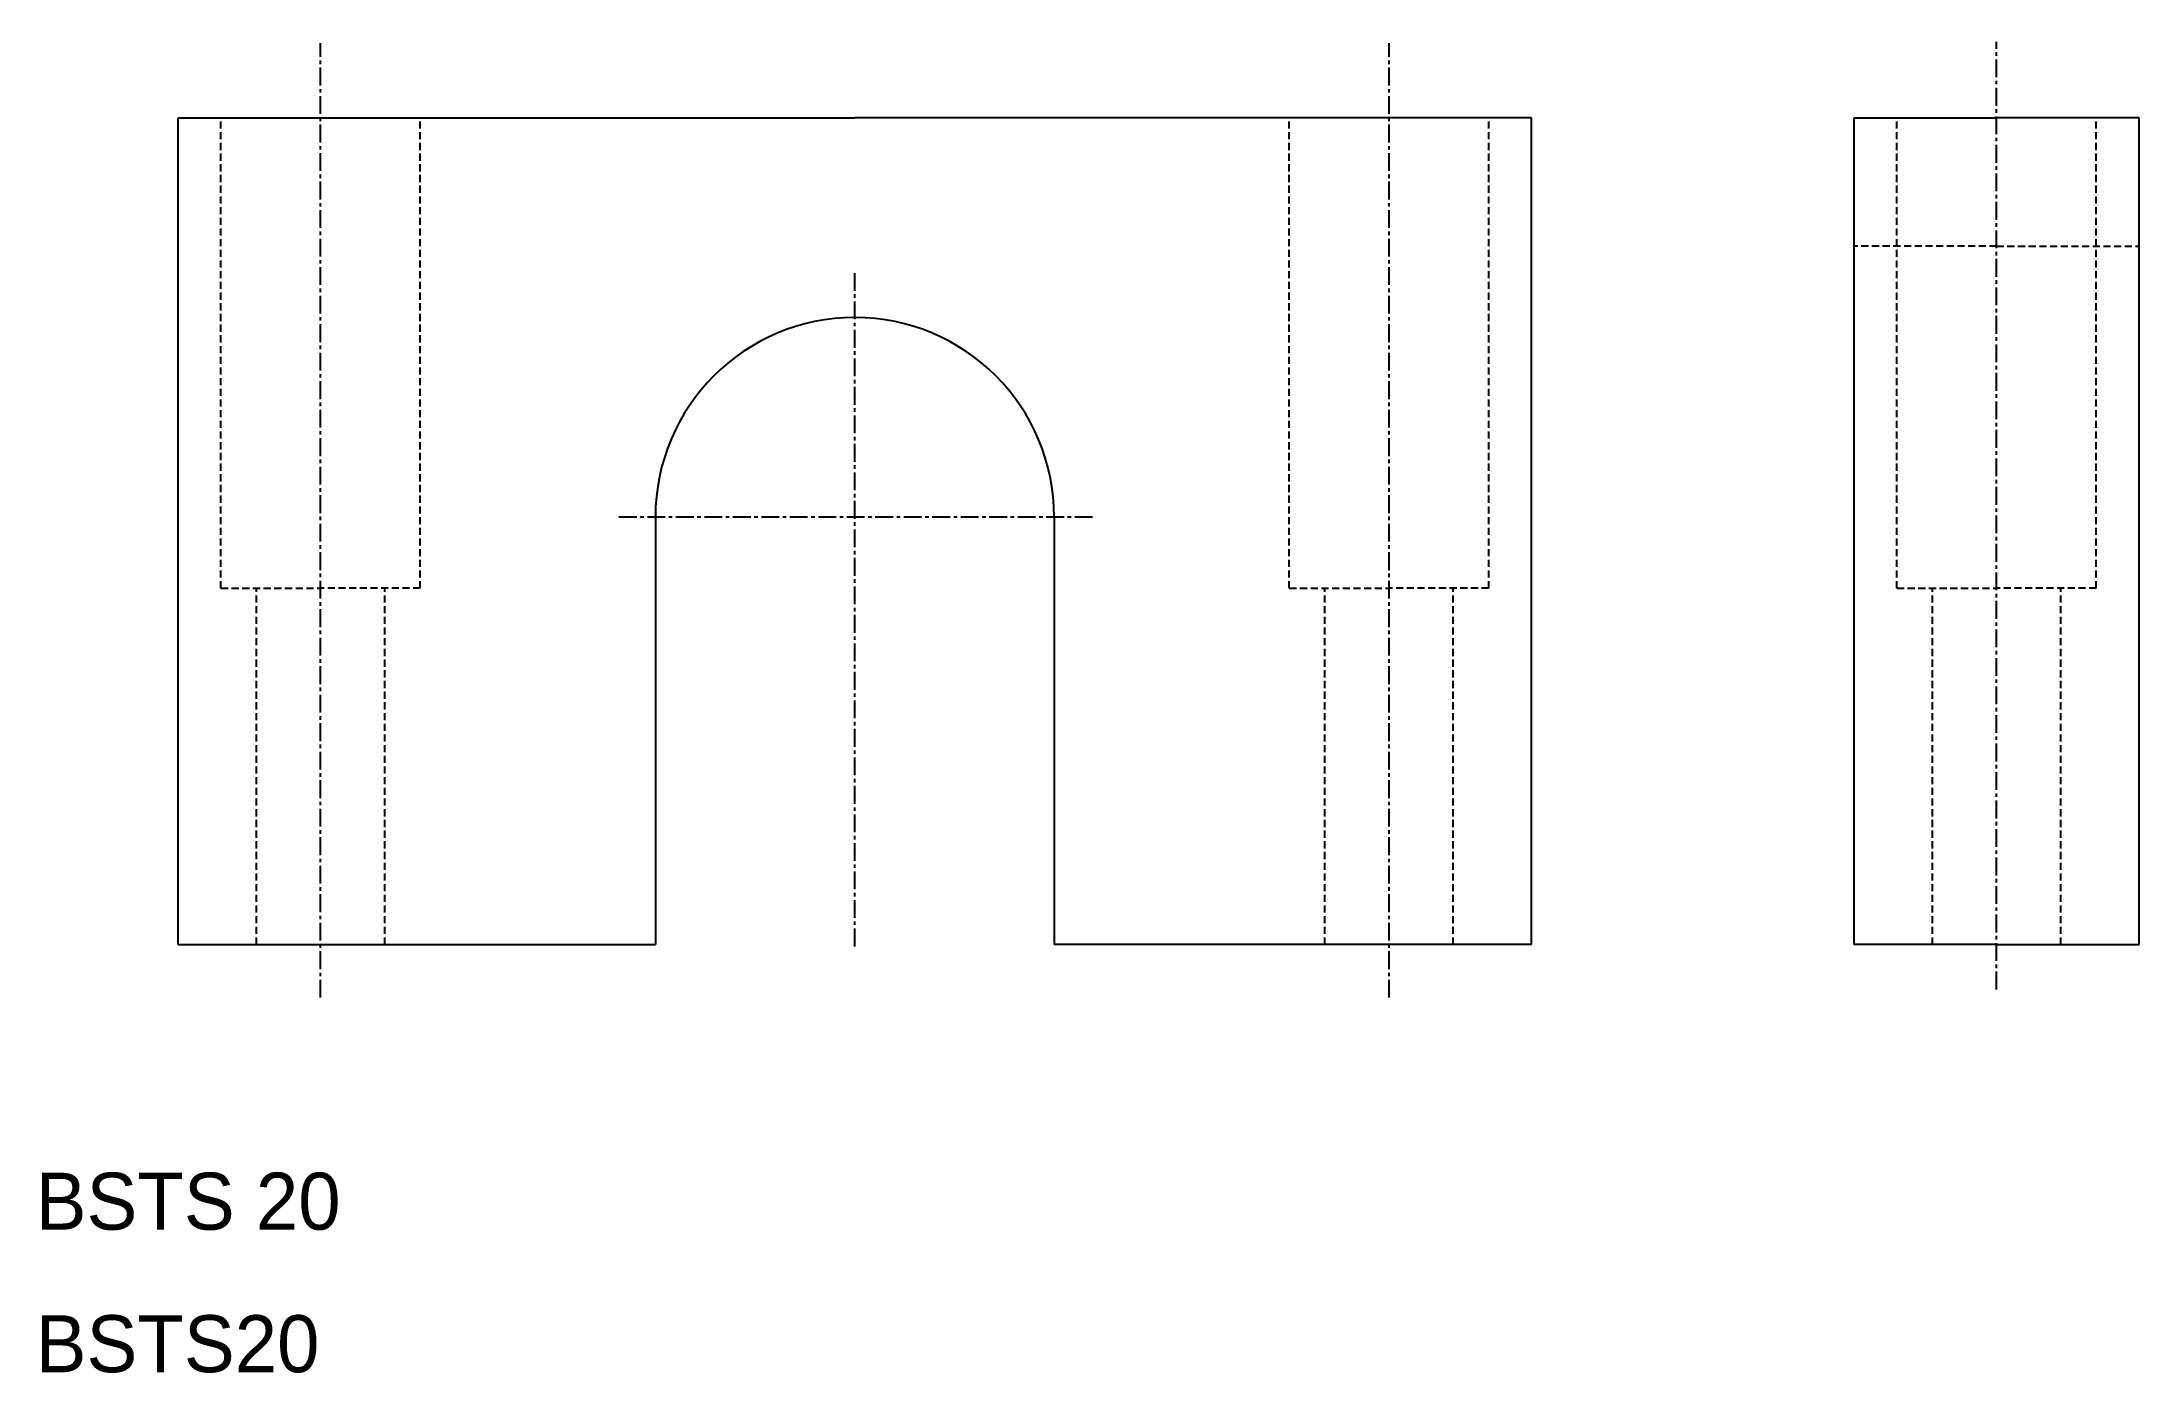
# Model space of a CAD drawing. Extents: x 10 to 158, y 10 to 103.
import ezdxf

# ---------------------------------------------------------------- set-up
doc = ezdxf.new("R2010")
doc.units = 0
doc.linetypes.add('CENTER', pattern=[2, 1.25, -0.25, 0.25, -0.25])
doc.linetypes.add('DASHED', pattern=[0.75, 0.5, -0.25])
doc.layers.get('0').update_dxf_attribs({"linetype": 'CONTINUOUS'})
doc.layers.add('CENTER', color=1, linetype='CENTER')

msp = doc.modelspace()

# ---------------------------------------------------------------- linework, layer by layer
at = {"color": 0}
for p, q in [((20, 40), (20, 98)), ((115, 40), (115, 98))]:
    msp.add_line(p, q, dxfattribs=at)
at = {"color": 7, "linetype": 'CONTINUOUS'}
for p, q in [((20, 98), (67.5, 98)), ((115, 98), (67.5, 98)), ((137.65, 40), (137.65, 98)), ((137.65, 98), (147.65, 98)), ((157.65, 98), (147.65, 98)), ((157.65, 40), (157.65, 98)), ((53.5, 70), (53.5, 40)), ((81.5, 70), (81.5, 40)), ((20, 40), (53.5, 40)), ((115, 40), (81.5, 40)), ((147.65, 40), (137.65, 40)), ((147.65, 40), (157.65, 40))]:
    msp.add_line(p, q, dxfattribs=at)
at = {"color": 3, "linetype": 'DASHED'}
for p, q in [((23, 65), (23, 98)), ((37, 65), (37, 98)), ((98, 65), (98, 98)), ((112, 65), (112, 98)), ((140.65, 65), (140.65, 98)), ((154.65, 65), (154.65, 98)), ((147.65, 89), (137.65, 89)), ((147.65, 89), (157.65, 89)), ((23, 65), (30, 65)), ((25.5, 40), (25.5, 65)), ((37, 65), (30, 65)), ((34.5, 40), (34.5, 65)), ((98, 65), (105, 65)), ((100.5, 40), (100.5, 65)), ((112, 65), (105, 65)), ((109.5, 40), (109.5, 65)), ((140.65, 65), (147.65, 65)), ((143.15, 40), (143.15, 65)), ((154.65, 65), (147.65, 65)), ((152.15, 40), (152.15, 65))]:
    msp.add_line(p, q, dxfattribs=at)
at = {"color": 7, "linetype": 'CONTINUOUS'}
msp.add_arc((67.5, 70), 14, 0, 180, dxfattribs=at)
at = {"layer": 'CENTER', "color": 1, "linetype": 'CENTER'}
for p, q in [((30, 36.28), (30, 103.25)), ((105, 36.28), (105, 103.25)), ((147.65, 36.86), (147.65, 103.33)), ((67.5, 39.88), (67.5, 87.1)), ((84.19, 70), (50.81, 70))]:
    msp.add_line(p, q, dxfattribs=at)

# ---------------------------------------------------------------- texts
at = {"color": 7, "linetype": 'CONTINUOUS'}
for s, p in [('BSTS 20', (10, 20)), ('BSTS20', (10, 10))]:
    msp.add_text(s, height=4, dxfattribs=at).set_placement(p)

doc.saveas('drawing.dxf')
